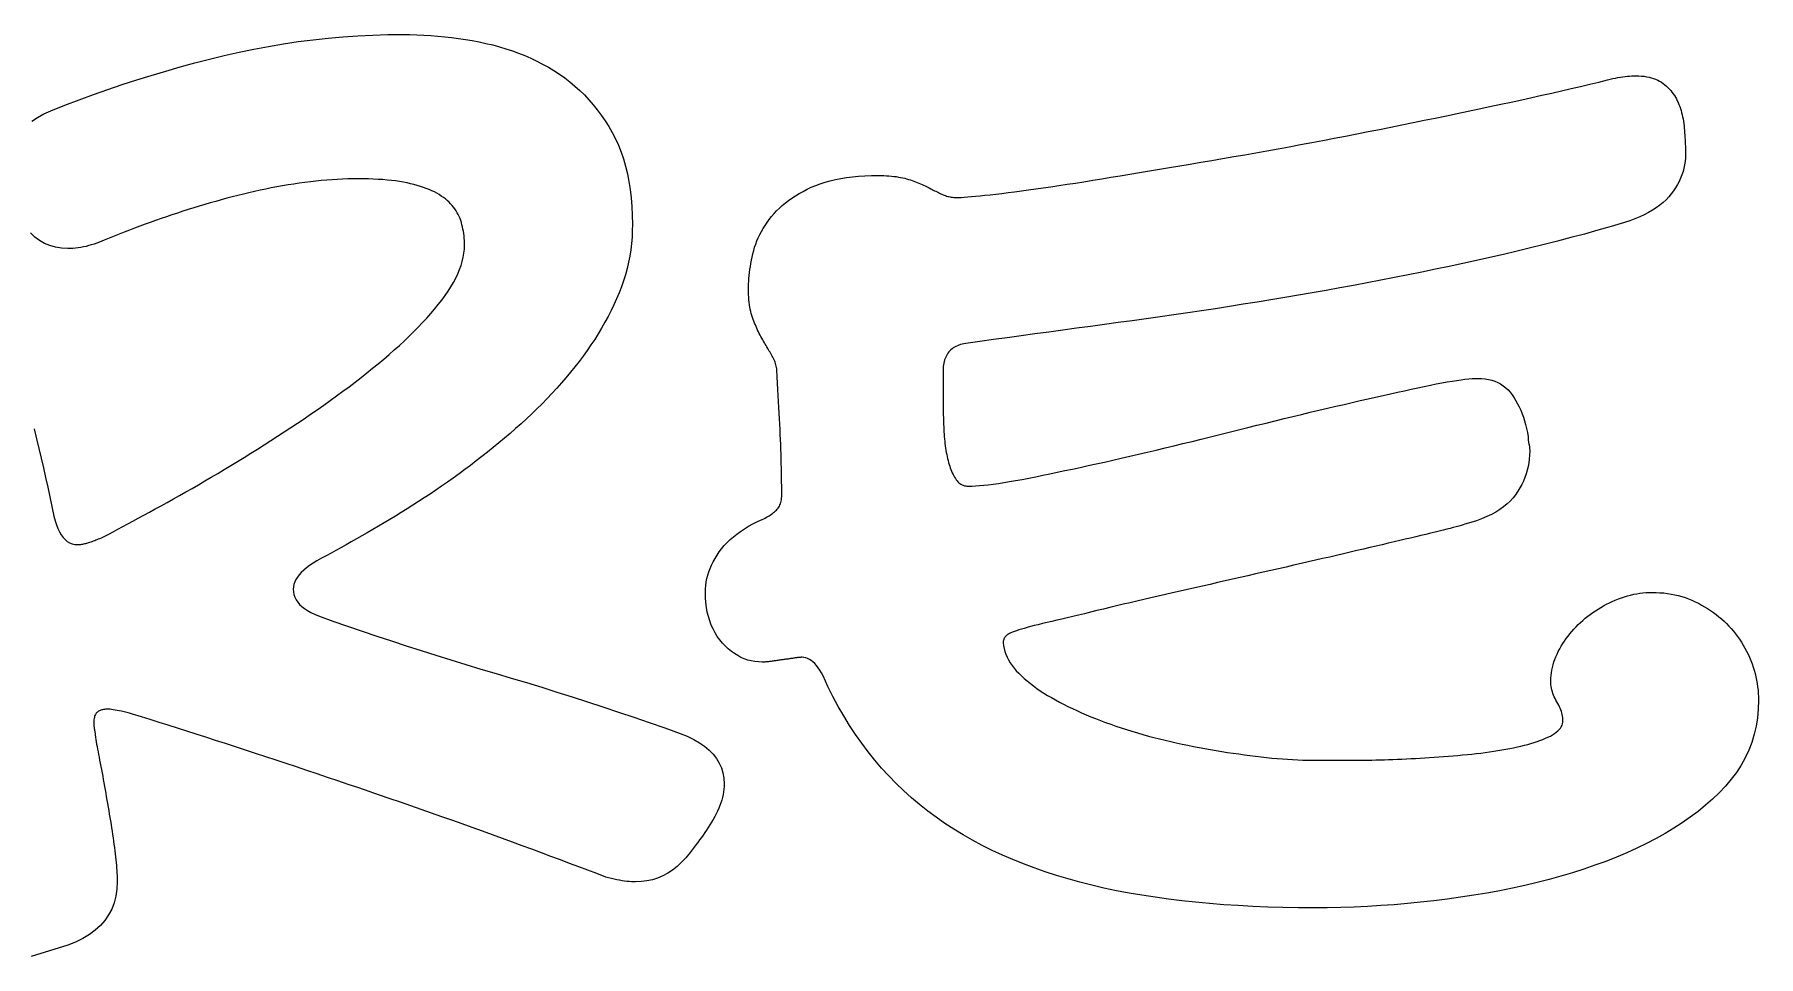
# Model space of a CAD drawing. Header units: millimetres. Extents: x 0 to 54.3, y 0.2 to 27.6.
# Drawn here: x 4.62 to 8.403, y 6.033 to 8.058 of the extents above; entities that cross this region are included whole.
import ezdxf

# ---------------------------------------------------------------- set-up
doc = ezdxf.new("R2010")
doc.units = ezdxf.units.MM

msp = doc.modelspace()

# ---------------------------------------------------------------- linework, layer by layer
for points in [[(4.6141, 7.8674), (4.6266, 7.8757), (4.6403, 7.8834), (4.6554, 7.8905), (4.6866, 7.9028), (4.7179, 7.9147), (4.7493, 7.9261), (4.7808, 7.9372), (4.8124, 7.9479), (4.8441, 7.9582), (4.8759, 7.9681), (4.9078, 7.9776), (4.9398, 7.9867), (4.9719, 7.9954), (5.0041, 8.0037), (5.0364, 8.0116), (5.0688, 8.019), (5.1012, 8.0257), (5.1337, 8.0318), (5.1662, 8.0373), (5.1988, 8.0421), (5.2314, 8.0463), (5.2641, 8.0498), (5.2968, 8.0527), (5.3295, 8.055), (5.3624, 8.0566), (5.3952, 8.0576), (5.4281, 8.0579), (5.4436, 8.0577), (5.4589, 8.0573), (5.4743, 8.0567), (5.4896, 8.0557), (5.5048, 8.0545), (5.5201, 8.053), (5.5353, 8.0512), (5.5504, 8.0492), (5.5655, 8.0469), (5.5806, 8.0443), (5.5956, 8.0414), (5.6106, 8.0383), (5.6255, 8.0348), (5.6401, 8.031), (5.6544, 8.0267), (5.6685, 8.0221), (5.6823, 8.017), (5.6959, 8.0116), (5.7092, 8.0058), (5.7222, 7.9995), (5.735, 7.9929), (5.7475, 7.9859), (5.7598, 7.9785), (5.7718, 7.9706), (5.7835, 7.9624), (5.7948, 7.9537), (5.8057, 7.9446), (5.8163, 7.935), (5.8265, 7.925), (5.8363, 7.9146), (5.8458, 7.9036), (5.8549, 7.8923), (5.8636, 7.8805), (5.8719, 7.8683), (5.8799, 7.8556), (5.8875, 7.8424), (5.8946, 7.8288), (5.9011, 7.8146), (5.907, 7.7998), (5.9122, 7.7845), (5.9169, 7.7686), (5.9209, 7.7521), (5.9243, 7.735), (5.9271, 7.7174), (5.9292, 7.6992), (5.9308, 7.6805), (5.9317, 7.6611), (5.932, 7.6412), (5.9318, 7.6271), (5.9311, 7.613), (5.9299, 7.599), (5.9282, 7.5851), (5.926, 7.5713), (5.9233, 7.5576), (5.9202, 7.544), (5.9166, 7.5305), (5.9125, 7.5171), (5.9079, 7.5038), (5.9029, 7.4905), (5.8973, 7.4774), (5.8914, 7.4644), (5.8851, 7.4515), (5.8786, 7.4387), (5.8717, 7.426), (5.8645, 7.4134), (5.857, 7.4009), (5.8492, 7.3885), (5.8411, 7.3761), (5.8327, 7.3639), (5.824, 7.3518), (5.815, 7.3398), (5.8056, 7.3279), (5.796, 7.3161), (5.7862, 7.3043), (5.7761, 7.2927), (5.7658, 7.2812), (5.7553, 7.2698), (5.7446, 7.2584), (5.7337, 7.2472), (5.7225, 7.2361), (5.7111, 7.2251), (5.6995, 7.2141), (5.6877, 7.2033), (5.6756, 7.1926), (5.6634, 7.1819), (5.6512, 7.1715), (5.6389, 7.1612), (5.6266, 7.151), (5.6142, 7.141), (5.6017, 7.1311), (5.5893, 7.1214), (5.5767, 7.1118), (5.5641, 7.1024), (5.5515, 7.0931), (5.5388, 7.084), (5.5261, 7.075), (5.5133, 7.0662), (5.5006, 7.0575), (5.4879, 7.0489), (5.4752, 7.0405), (5.4626, 7.0322), (5.45, 7.0241), (5.4374, 7.0161), (5.4248, 7.0082), (5.4122, 7.0004), (5.3997, 6.9928), (5.3872, 6.9853), (5.3747, 6.978), (5.3624, 6.9708), (5.3502, 6.9638), (5.3382, 6.9569), (5.3265, 6.9502), (5.3149, 6.9437), (5.3035, 6.9373), (5.2923, 6.931), (5.2813, 6.925), (5.2706, 6.9191), (5.26, 6.9133), (5.2496, 6.9078), (5.2394, 6.9023), (5.2312, 6.8973), (5.2236, 6.8922), (5.2168, 6.8871), (5.2107, 6.882), (5.2053, 6.8768), (5.2007, 6.8716), (5.1967, 6.8664), (5.1935, 6.8612), (5.191, 6.8559), (5.1892, 6.8506), (5.1881, 6.8453), (5.1878, 6.84), (5.1882, 6.8339), (5.1893, 6.828), (5.1912, 6.8223), (5.1939, 6.8169), (5.1974, 6.8116), (5.2016, 6.8066), (5.2066, 6.8018), (5.2123, 6.7973), (5.2188, 6.7929), (5.2261, 6.7888), (5.2342, 6.7849), (5.243, 6.7813), (5.2748, 6.77), (5.3067, 6.759), (5.3388, 6.748), (5.371, 6.7371), (5.4033, 6.7264), (5.4357, 6.7158), (5.4683, 6.7054), (5.5009, 6.695), (5.5337, 6.6848), (5.5667, 6.6747), (5.5997, 6.6647), (5.6329, 6.6548), (5.6662, 6.6449), (5.6995, 6.6349), (5.7329, 6.6246), (5.7664, 6.6141), (5.8, 6.6034), (5.8337, 6.5925), (5.8674, 6.5814), (5.9012, 6.5702), (5.935, 6.5587), (5.969, 6.547), (6.003, 6.5352), (6.0371, 6.5231), (6.0524, 6.5169), (6.0665, 6.5101), (6.0791, 6.5028), (6.0905, 6.495), (6.1005, 6.4866), (6.1092, 6.4777), (6.1165, 6.4682), (6.1225, 6.4582), (6.1272, 6.4476), (6.1306, 6.4365), (6.1326, 6.4249), (6.1332, 6.4127), (6.1331, 6.4068), (6.1327, 6.4008), (6.1319, 6.3948), (6.1309, 6.3889), (6.1297, 6.3829), (6.1281, 6.3769), (6.1263, 6.3708), (6.1241, 6.3648), (6.1217, 6.3588), (6.119, 6.3527), (6.116, 6.3467), (6.1127, 6.3406), (6.1093, 6.3345), (6.1058, 6.3286), (6.1022, 6.3227), (6.0986, 6.3169), (6.0949, 6.3112), (6.0912, 6.3056), (6.0873, 6.3001), (6.0835, 6.2947), (6.0795, 6.2893), (6.0755, 6.2841), (6.0715, 6.2789), (6.0673, 6.2738), (6.0586, 6.2616), (6.0494, 6.2504), (6.04, 6.2403), (6.0302, 6.2313), (6.02, 6.2233), (6.0095, 6.2164), (5.9986, 6.2105), (5.9874, 6.2058), (5.9759, 6.202), (5.964, 6.1994), (5.9517, 6.1978), (5.9391, 6.1972), (5.9346, 6.1973), (5.9299, 6.1975), (5.925, 6.1979), (5.92, 6.1984), (5.9147, 6.1991), (5.9093, 6.1999), (5.9037, 6.2009), (5.898, 6.202), (5.8921, 6.2033), (5.886, 6.2047), (5.8797, 6.2062), (5.8733, 6.2079), (5.8539, 6.2154), (5.8342, 6.2229), (5.8143, 6.2304), (5.7942, 6.238), (5.7739, 6.2456), (5.7533, 6.2533), (5.7325, 6.2611), (5.7114, 6.2689), (5.6902, 6.2767), (5.6686, 6.2846), (5.6469, 6.2925), (5.6249, 6.3005), (5.6027, 6.3085), (5.5805, 6.3165), (5.5582, 6.3245), (5.5359, 6.3325), (5.5134, 6.3404), (5.4909, 6.3484), (5.4683, 6.3563), (5.4456, 6.3642), (5.4229, 6.3721), (5.4001, 6.38), (5.3772, 6.3879), (5.3543, 6.3958), (5.3313, 6.4036), (5.3084, 6.4114), (5.2855, 6.4191), (5.2628, 6.4268), (5.24, 6.4345), (5.2174, 6.4421), (5.1948, 6.4496), (5.1722, 6.4571), (5.1498, 6.4645), (5.1274, 6.4719), (5.105, 6.4793), (5.0827, 6.4866), (5.0606, 6.4938), (5.0388, 6.5009), (5.0172, 6.5079), (4.9959, 6.5148), (4.9748, 6.5215), (4.9541, 6.5282), (4.9336, 6.5347), (4.9134, 6.5412), (4.8934, 6.5475), (4.8738, 6.5537), (4.8544, 6.5598), (4.8352, 6.5658), (4.8286, 6.5675), (4.8223, 6.5691), (4.8164, 6.5705), (4.8109, 6.5718), (4.8057, 6.5729), (4.801, 6.5738), (4.7965, 6.5746), (4.7925, 6.5753), (4.7888, 6.5758), (4.7855, 6.5762), (4.7826, 6.5764), (4.78, 6.5765), (4.7777, 6.5765), (4.7755, 6.5763), (4.7733, 6.5761), (4.7712, 6.5758), (4.7692, 6.5754), (4.7673, 6.5749), (4.7655, 6.5744), (4.7638, 6.5737), (4.7622, 6.573), (4.7606, 6.5722), (4.7592, 6.5713), (4.7578, 6.5703), (4.7565, 6.5691), (4.7553, 6.5678), (4.7543, 6.5663), (4.7533, 6.5646), (4.7525, 6.5628), (4.7518, 6.5607), (4.7512, 6.5585), (4.7507, 6.556), (4.7503, 6.5534), (4.75, 6.5506), (4.7498, 6.5476), (4.7498, 6.5444), (4.7498, 6.5435), (4.7498, 6.5426), (4.7499, 6.5416), (4.75, 6.5406), (4.7501, 6.5395), (4.7502, 6.5384), (4.7504, 6.5373), (4.7506, 6.5361), (4.7508, 6.5349), (4.751, 6.5337), (4.7513, 6.5324), (4.7515, 6.5311), (4.7518, 6.5298), (4.7521, 6.5284), (4.7523, 6.527), (4.7525, 6.5257), (4.7527, 6.5243), (4.7529, 6.5229), (4.753, 6.5214), (4.7531, 6.52), (4.7532, 6.5186), (4.7533, 6.5171), (4.7533, 6.5157), (4.7533, 6.5142), (4.7542, 6.5096), (4.7552, 6.5048), (4.7562, 6.4998), (4.7572, 6.4945), (4.7582, 6.489), (4.7593, 6.4832), (4.7605, 6.4773), (4.7616, 6.4711), (4.7628, 6.4646), (4.7641, 6.4579), (4.7654, 6.451), (4.7667, 6.4439), (4.768, 6.4366), (4.7694, 6.4292), (4.7707, 6.4219), (4.772, 6.4145), (4.7734, 6.407), (4.7747, 6.3996), (4.776, 6.392), (4.7774, 6.3845), (4.7787, 6.3769), (4.78, 6.3693), (4.7814, 6.3616), (4.7827, 6.3539), (4.784, 6.3462), (4.7853, 6.3386), (4.7865, 6.3311), (4.7878, 6.3236), (4.7889, 6.3161), (4.7901, 6.3088), (4.7911, 6.3014), (4.7922, 6.2942), (4.7932, 6.287), (4.7942, 6.2799), (4.7952, 6.2728), (4.7961, 6.2658), (4.7969, 6.2589), (4.7977, 6.2523), (4.7984, 6.2458), (4.799, 6.2396), (4.7996, 6.2336), (4.8001, 6.2277), (4.8005, 6.2221), (4.8008, 6.2167), (4.8011, 6.2115), (4.8013, 6.2066), (4.8014, 6.2018), (4.8014, 6.1972), (4.8006, 6.1811), (4.7984, 6.1657), (4.7946, 6.1512), (4.7893, 6.1375), (4.7825, 6.1247), (4.7742, 6.1127), (4.7644, 6.1015), (4.7531, 6.0912), (4.7403, 6.0817), (4.726, 6.0731), (4.7101, 6.0653), (4.6928, 6.0584), (4.6127, 6.0334)], [(4.619, 7.1919), (4.6241, 7.1704), (4.6292, 7.149), (4.6343, 7.1276), (4.6392, 7.1062), (4.644, 7.0849), (4.6488, 7.0637), (4.6534, 7.0425), (4.658, 7.0214), (4.6625, 7.0003), (4.6651, 6.9903), (4.6679, 6.9812), (4.6711, 6.973), (4.6746, 6.9656), (4.6784, 6.9591), (4.6826, 6.9535), (4.687, 6.9488), (4.6918, 6.9449), (4.6969, 6.9418), (4.7023, 6.9397), (4.7081, 6.9384), (4.7142, 6.9379), (4.716, 6.938), (4.7178, 6.9381), (4.7197, 6.9382), (4.7217, 6.9384), (4.7237, 6.9387), (4.7257, 6.9391), (4.7278, 6.9395), (4.73, 6.9399), (4.7322, 6.9404), (4.7344, 6.941), (4.7367, 6.9417), (4.7391, 6.9424), (4.7415, 6.9432), (4.744, 6.944), (4.7465, 6.9449), (4.7492, 6.9459), (4.7519, 6.9469), (4.7547, 6.948), (4.7575, 6.9491), (4.7604, 6.9503), (4.7635, 6.9516), (4.7665, 6.9529), (4.7697, 6.9543), (4.7729, 6.9557), (4.7826, 6.9609), (4.7926, 6.9662), (4.8029, 6.9718), (4.8136, 6.9775), (4.8246, 6.9834), (4.8359, 6.9896), (4.8476, 6.9959), (4.8596, 7.0024), (4.8719, 7.0092), (4.8846, 7.0161), (4.8976, 7.0232), (4.9109, 7.0305), (4.9245, 7.038), (4.9381, 7.0456), (4.9519, 7.0534), (4.9657, 7.0613), (4.9796, 7.0693), (4.9937, 7.0775), (5.0078, 7.0858), (5.0221, 7.0942), (5.0364, 7.1028), (5.0509, 7.1115), (5.0654, 7.1204), (5.0801, 7.1293), (5.0947, 7.1384), (5.1094, 7.1476), (5.124, 7.1569), (5.1386, 7.1662), (5.1532, 7.1757), (5.1677, 7.1852), (5.1823, 7.1948), (5.1968, 7.2045), (5.2113, 7.2143), (5.2257, 7.2242), (5.2401, 7.2341), (5.2545, 7.2442), (5.2688, 7.2543), (5.2828, 7.2644), (5.2966, 7.2745), (5.3101, 7.2845), (5.3234, 7.2946), (5.3364, 7.3047), (5.3492, 7.3148), (5.3618, 7.3249), (5.3741, 7.335), (5.3861, 7.3451), (5.3979, 7.3552), (5.4094, 7.3653), (5.4207, 7.3753), (5.4316, 7.3854), (5.4421, 7.3954), (5.4523, 7.4054), (5.4621, 7.4154), (5.4715, 7.4254), (5.4806, 7.4353), (5.4894, 7.4452), (5.4977, 7.4551), (5.5058, 7.4649), (5.5134, 7.4748), (5.5207, 7.4846), (5.5276, 7.4943), (5.5338, 7.5039), (5.5394, 7.5135), (5.5445, 7.5229), (5.5489, 7.5323), (5.5528, 7.5415), (5.556, 7.5507), (5.5587, 7.5597), (5.5608, 7.5687), (5.5623, 7.5775), (5.5632, 7.5863), (5.5635, 7.595), (5.5634, 7.6003), (5.5632, 7.6055), (5.5628, 7.6106), (5.5624, 7.6157), (5.5618, 7.6207), (5.561, 7.6257), (5.5601, 7.6305), (5.5591, 7.6353), (5.558, 7.64), (5.5567, 7.6447), (5.5552, 7.6492), (5.5537, 7.6537), (5.5519, 7.6581), (5.5499, 7.6624), (5.5477, 7.6666), (5.5453, 7.6707), (5.5426, 7.6747), (5.5396, 7.6786), (5.5365, 7.6824), (5.5331, 7.6862), (5.5295, 7.6898), (5.5256, 7.6933), (5.5215, 7.6967), (5.5172, 7.7), (5.5126, 7.7032), (5.5077, 7.7063), (5.5026, 7.7092), (5.4973, 7.7121), (5.4917, 7.7148), (5.4858, 7.7174), (5.4796, 7.7198), (5.4732, 7.7222), (5.4666, 7.7244), (5.4597, 7.7265), (5.4525, 7.7284), (5.4451, 7.7303), (5.4373, 7.732), (5.4293, 7.7335), (5.4209, 7.7349), (5.4121, 7.7362), (5.403, 7.7373), (5.3936, 7.7383), (5.3839, 7.7391), (5.3738, 7.7398), (5.3634, 7.7403), (5.3527, 7.7407), (5.3416, 7.7409), (5.3302, 7.741), (5.3189, 7.7409), (5.3075, 7.7406), (5.296, 7.7402), (5.2844, 7.7397), (5.2727, 7.7389), (5.261, 7.7381), (5.2492, 7.737), (5.2372, 7.7358), (5.2252, 7.7344), (5.2131, 7.7329), (5.2009, 7.7312), (5.1887, 7.7294), (5.1764, 7.7274), (5.1641, 7.7253), (5.1518, 7.7231), (5.1395, 7.7208), (5.1272, 7.7183), (5.115, 7.7158), (5.1028, 7.7132), (5.0905, 7.7104), (5.0783, 7.7075), (5.0661, 7.7045), (5.0539, 7.7014), (5.0418, 7.6982), (5.0296, 7.6949), (5.0175, 7.6915), (5.0054, 7.6881), (4.9933, 7.6846), (4.9812, 7.681), (4.9692, 7.6773), (4.9572, 7.6736), (4.9452, 7.6697), (4.9333, 7.6658), (4.9213, 7.6619), (4.9094, 7.6578), (4.8975, 7.6537), (4.8857, 7.6495), (4.874, 7.6454), (4.8624, 7.6411), (4.8509, 7.6369), (4.8394, 7.6326), (4.8281, 7.6283), (4.8169, 7.624), (4.8058, 7.6197), (4.7947, 7.6153), (4.7838, 7.6109), (4.773, 7.6065), (4.7622, 7.6021), (4.7622, 7.6021), (4.7563, 7.5998), (4.7504, 7.5977), (4.7445, 7.5958), (4.7387, 7.5942), (4.7329, 7.5927), (4.7271, 7.5914), (4.7213, 7.5903), (4.7155, 7.5894), (4.7098, 7.5887), (4.7041, 7.5882), (4.6984, 7.5879), (4.6928, 7.5878), (4.6789, 7.5885), (4.6658, 7.5906), (4.6534, 7.5942), (4.6417, 7.5991), (4.6308, 7.6054), (4.6207, 7.6132), (4.6113, 7.6224)]]:
    msp.add_lwpolyline(points)
msp.add_lwpolyline([(6.3042, 6.6905), (6.3032, 6.6904), (6.3022, 6.6904), (6.3011, 6.6903), (6.2999, 6.6903), (6.2986, 6.6901), (6.2973, 6.69), (6.2958, 6.6898), (6.2943, 6.6897), (6.2926, 6.6895), (6.2909, 6.6892), (6.2891, 6.689), (6.2872, 6.6887), (6.2853, 6.6884), (6.2833, 6.6881), (6.2813, 6.6878), (6.2793, 6.6875), (6.2773, 6.6872), (6.2752, 6.6869), (6.2731, 6.6866), (6.271, 6.6863), (6.2689, 6.686), (6.2667, 6.6857), (6.2645, 6.6854), (6.2623, 6.6851), (6.2601, 6.6848), (6.2579, 6.6845), (6.2557, 6.6842), (6.2535, 6.6839), (6.2513, 6.6836), (6.2492, 6.6833), (6.247, 6.683), (6.2449, 6.6827), (6.2428, 6.6824), (6.2407, 6.6821), (6.2386, 6.6818), (6.2365, 6.6815), (6.2345, 6.6813), (6.2325, 6.681), (6.2306, 6.6808), (6.2288, 6.6806), (6.227, 6.6804), (6.2254, 6.6802), (6.2238, 6.6801), (6.2223, 6.68), (6.2208, 6.6799), (6.2194, 6.6798), (6.2181, 6.6798), (6.2169, 6.6798), (6.2087, 6.6801), (6.2006, 6.6809), (6.1928, 6.6824), (6.1851, 6.6844), (6.1775, 6.687), (6.1702, 6.6902), (6.163, 6.694), (6.156, 6.6984), (6.1491, 6.7033), (6.1425, 6.7088), (6.136, 6.7149), (6.1297, 6.7216), (6.1237, 6.7288), (6.1182, 6.7363), (6.1133, 6.7443), (6.1089, 6.7526), (6.105, 6.7613), (6.1016, 6.7704), (6.0988, 6.7798), (6.0964, 6.7897), (6.0946, 6.7999), (6.0933, 6.8105), (6.0925, 6.8215), (6.0923, 6.8329), (6.0925, 6.8406), (6.0931, 6.8482), (6.0942, 6.8558), (6.0956, 6.8634), (6.0975, 6.8709), (6.0998, 6.8783), (6.1026, 6.8857), (6.1057, 6.893), (6.1093, 6.9003), (6.1133, 6.9076), (6.1177, 6.9148), (6.1225, 6.9219), (6.1278, 6.9289), (6.1336, 6.9358), (6.1398, 6.9424), (6.1465, 6.9488), (6.1536, 6.9551), (6.1613, 6.9611), (6.1694, 6.9669), (6.1779, 6.9726), (6.187, 6.978), (6.1965, 6.9832), (6.2065, 6.9883), (6.2169, 6.9931), (6.2201, 6.9946), (6.2232, 6.9962), (6.2262, 6.9978), (6.2291, 6.9994), (6.2318, 7.001), (6.2345, 7.0027), (6.237, 7.0044), (6.2395, 7.0062), (6.2418, 7.008), (6.244, 7.0098), (6.2461, 7.0117), (6.2481, 7.0136), (6.2499, 7.0156), (6.2516, 7.0177), (6.2531, 7.02), (6.2545, 7.0224), (6.2557, 7.025), (6.2567, 7.0276), (6.2576, 7.0304), (6.2584, 7.0334), (6.2589, 7.0365), (6.2593, 7.0397), (6.2596, 7.0431), (6.2596, 7.0466), (6.2596, 7.0561), (6.2596, 7.0658), (6.2595, 7.0755), (6.2593, 7.0854), (6.2592, 7.0954), (6.259, 7.1055), (6.2587, 7.1158), (6.2585, 7.1261), (6.2581, 7.1365), (6.2578, 7.1471), (6.2574, 7.1577), (6.257, 7.1685), (6.2565, 7.1795), (6.256, 7.1908), (6.2555, 7.2024), (6.2549, 7.2143), (6.2543, 7.2265), (6.2536, 7.2391), (6.2529, 7.2519), (6.2522, 7.2651), (6.2515, 7.2785), (6.2507, 7.2923), (6.2498, 7.3064), (6.249, 7.3208), (6.2486, 7.3237), (6.2481, 7.3266), (6.2476, 7.3295), (6.2469, 7.3324), (6.2461, 7.3353), (6.2452, 7.3381), (6.2442, 7.3409), (6.243, 7.3437), (6.2418, 7.3465), (6.2404, 7.3492), (6.239, 7.3519), (6.2374, 7.3546), (6.2357, 7.3573), (6.2341, 7.36), (6.2324, 7.3629), (6.2307, 7.3658), (6.2289, 7.3687), (6.2271, 7.3717), (6.2254, 7.3748), (6.2235, 7.3779), (6.2217, 7.3811), (6.2198, 7.3844), (6.2179, 7.3877), (6.216, 7.3911), (6.2141, 7.3945), (6.2122, 7.398), (6.2104, 7.4016), (6.2086, 7.4052), (6.2068, 7.4089), (6.2051, 7.4127), (6.2034, 7.4165), (6.2018, 7.4204), (6.2002, 7.4243), (6.1986, 7.4283), (6.197, 7.4324), (6.1955, 7.4365), (6.1941, 7.4407), (6.1928, 7.4451), (6.1916, 7.4497), (6.1906, 7.4545), (6.1897, 7.4594), (6.1889, 7.4645), (6.1882, 7.4698), (6.1876, 7.4753), (6.1872, 7.4809), (6.1869, 7.4867), (6.1867, 7.4927), (6.1866, 7.4988), (6.1867, 7.5045), (6.1869, 7.5104), (6.1873, 7.5163), (6.1877, 7.5224), (6.1883, 7.5287), (6.1891, 7.5351), (6.19, 7.5416), (6.191, 7.5483), (6.1921, 7.5551), (6.1934, 7.562), (6.1949, 7.5691), (6.1964, 7.5763), (6.1982, 7.5835), (6.2003, 7.5906), (6.2027, 7.5977), (6.2053, 7.6047), (6.2083, 7.6117), (6.2116, 7.6185), (6.2151, 7.6253), (6.219, 7.632), (6.2231, 7.6387), (6.2276, 7.6453), (6.2323, 7.6517), (6.2374, 7.6582), (6.2428, 7.6645), (6.2485, 7.6706), (6.2545, 7.6765), (6.2609, 7.6823), (6.2677, 7.6879), (6.2748, 7.6933), (6.2822, 7.6986), (6.29, 7.7037), (6.2981, 7.7086), (6.3066, 7.7133), (6.3155, 7.7179), (6.3246, 7.7223), (6.3342, 7.7264), (6.3443, 7.7301), (6.3548, 7.7336), (6.3659, 7.7366), (6.3774, 7.7393), (6.3894, 7.7416), (6.4019, 7.7436), (6.4148, 7.7452), (6.4283, 7.7465), (6.4422, 7.7474), (6.4566, 7.7479), (6.4715, 7.7481), (6.4777, 7.748), (6.4836, 7.7479), (6.4894, 7.7476), (6.4951, 7.7473), (6.5005, 7.7468), (6.5058, 7.7463), (6.5109, 7.7457), (6.5158, 7.7449), (6.5206, 7.7441), (6.5252, 7.7431), (6.5296, 7.7421), (6.5338, 7.741), (6.538, 7.7397), (6.542, 7.7385), (6.5459, 7.7372), (6.5498, 7.7359), (6.5535, 7.7346), (6.5572, 7.7332), (6.5608, 7.7317), (6.5643, 7.7303), (6.5677, 7.7288), (6.5711, 7.7272), (6.5743, 7.7257), (6.5775, 7.724), (6.5806, 7.7224), (6.5836, 7.7208), (6.5866, 7.7193), (6.5895, 7.7178), (6.5924, 7.7163), (6.5953, 7.7149), (6.5981, 7.7135), (6.6008, 7.7122), (6.6035, 7.7109), (6.6061, 7.7096), (6.6087, 7.7083), (6.6113, 7.7071), (6.6138, 7.706), (6.6164, 7.7049), (6.6189, 7.704), (6.6215, 7.7032), (6.6241, 7.7024), (6.6266, 7.7018), (6.6293, 7.7012), (6.6319, 7.7008), (6.6345, 7.7004), (6.6371, 7.7002), (6.6398, 7.7001), (6.6425, 7.7), (6.6476, 7.7001), (6.6535, 7.7003), (6.6603, 7.7007), (6.6678, 7.7012), (6.6761, 7.7019), (6.6852, 7.7027), (6.6951, 7.7036), (6.7058, 7.7048), (6.7172, 7.706), (6.7295, 7.7074), (6.7426, 7.709), (6.7564, 7.7107), (6.7709, 7.7125), (6.7859, 7.7145), (6.8013, 7.7166), (6.8172, 7.7188), (6.8337, 7.7211), (6.8505, 7.7236), (6.8679, 7.7262), (6.8858, 7.7289), (6.9041, 7.7317), (6.923, 7.7347), (6.9423, 7.7378), (6.9621, 7.741), (6.9823, 7.7443), (7.0028, 7.7476), (7.0237, 7.7511), (7.0449, 7.7546), (7.0665, 7.7582), (7.0885, 7.7619), (7.1108, 7.7656), (7.1334, 7.7694), (7.1564, 7.7733), (7.1797, 7.7773), (7.2033, 7.7813), (7.2273, 7.7855), (7.2516, 7.7897), (7.2758, 7.7939), (7.3002, 7.7982), (7.3246, 7.8026), (7.349, 7.807), (7.3736, 7.8115), (7.3982, 7.8161), (7.4228, 7.8207), (7.4475, 7.8254), (7.4723, 7.8301), (7.4971, 7.8349), (7.522, 7.8398), (7.5469, 7.8447), (7.5717, 7.8496), (7.5964, 7.8545), (7.6209, 7.8595), (7.6454, 7.8644), (7.6698, 7.8694), (7.6941, 7.8744), (7.7183, 7.8793), (7.7424, 7.8843), (7.7664, 7.8894), (7.7902, 7.8944), (7.814, 7.8994), (7.8376, 7.9045), (7.8608, 7.9095), (7.8836, 7.9144), (7.906, 7.9194), (7.9281, 7.9243), (7.9498, 7.9292), (7.9711, 7.9341), (7.9921, 7.939), (8.0127, 7.9438), (8.0329, 7.9486), (8.0527, 7.9534), (8.0722, 7.9582), (8.0781, 7.9596), (8.0838, 7.9609), (8.0895, 7.9621), (8.095, 7.9631), (8.1003, 7.964), (8.1056, 7.9649), (8.1107, 7.9655), (8.1157, 7.9661), (8.1206, 7.9665), (8.1254, 7.9668), (8.13, 7.967), (8.1345, 7.9671), (8.1406, 7.967), (8.1466, 7.9666), (8.1523, 7.966), (8.1578, 7.9652), (8.1631, 7.9641), (8.1681, 7.9629), (8.173, 7.9613), (8.1776, 7.9596), (8.1821, 7.9576), (8.1863, 7.9553), (8.1904, 7.9529), (8.1942, 7.9502), (8.1978, 7.9473), (8.2013, 7.9443), (8.2046, 7.9412), (8.2077, 7.938), (8.2107, 7.9347), (8.2135, 7.9312), (8.2162, 7.9277), (8.2187, 7.9241), (8.221, 7.9203), (8.2232, 7.9164), (8.2252, 7.9124), (8.2271, 7.9083), (8.2288, 7.9041), (8.2304, 7.8998), (8.2319, 7.8955), (8.2333, 7.891), (8.2346, 7.8865), (8.2358, 7.8818), (8.2368, 7.8771), (8.2378, 7.8723), (8.2386, 7.8674), (8.2393, 7.8624), (8.24, 7.8574), (8.2405, 7.8522), (8.2409, 7.8471), (8.2413, 7.842), (8.2416, 7.8369), (8.2419, 7.832), (8.2422, 7.827), (8.2425, 7.8222), (8.2427, 7.8174), (8.2428, 7.8127), (8.243, 7.808), (8.2431, 7.8034), (8.2431, 7.7989), (8.2431, 7.7944), (8.2429, 7.7867), (8.2423, 7.7791), (8.2412, 7.7716), (8.2397, 7.7642), (8.2377, 7.7569), (8.2353, 7.7496), (8.2325, 7.7425), (8.2293, 7.7354), (8.2256, 7.7284), (8.2215, 7.7215), (8.2169, 7.7147), (8.212, 7.708), (8.2065, 7.7015), (8.2005, 7.6951), (8.1939, 7.689), (8.1867, 7.6832), (8.1791, 7.6776), (8.1708, 7.6722), (8.162, 7.667), (8.1526, 7.6621), (8.1427, 7.6574), (8.1322, 7.653), (8.1212, 7.6488), (8.1096, 7.6448), (8.0802, 7.6363), (8.0508, 7.628), (8.0213, 7.6198), (7.9918, 7.6119), (7.9622, 7.6041), (7.9327, 7.5965), (7.903, 7.5891), (7.8734, 7.5819), (7.8437, 7.5749), (7.814, 7.568), (7.7842, 7.5614), (7.7544, 7.5549), (7.7245, 7.5486), (7.6947, 7.5423), (7.6647, 7.5362), (7.6348, 7.5302), (7.6048, 7.5242), (7.5748, 7.5184), (7.5447, 7.5127), (7.5146, 7.507), (7.4845, 7.5015), (7.4543, 7.496), (7.4241, 7.4907), (7.3938, 7.4855), (7.3635, 7.4803), (7.3332, 7.4752), (7.3029, 7.4703), (7.2726, 7.4654), (7.2422, 7.4606), (7.2118, 7.4558), (7.1813, 7.4512), (7.1509, 7.4467), (7.1204, 7.4422), (7.0899, 7.4378), (7.0594, 7.4336), (7.0288, 7.4294), (6.9983, 7.4252), (6.9677, 7.4211), (6.9372, 7.4169), (6.9068, 7.4127), (6.8763, 7.4086), (6.8459, 7.4044), (6.8155, 7.4003), (6.7851, 7.3961), (6.7547, 7.392), (6.7244, 7.3878), (6.6941, 7.3837), (6.6638, 7.3795), (6.6597, 7.3788), (6.6559, 7.378), (6.6521, 7.377), (6.6486, 7.3759), (6.6452, 7.3745), (6.642, 7.3731), (6.639, 7.3714), (6.6361, 7.3696), (6.6334, 7.3677), (6.6309, 7.3655), (6.6286, 7.3633), (6.6264, 7.3608), (6.6244, 7.3582), (6.6226, 7.3555), (6.621, 7.3526), (6.6195, 7.3496), (6.6182, 7.3465), (6.6171, 7.3432), (6.6161, 7.3398), (6.6153, 7.3363), (6.6147, 7.3326), (6.6143, 7.3288), (6.614, 7.3248), (6.614, 7.3208), (6.614, 7.2478), (6.614, 7.2427), (6.614, 7.2376), (6.6141, 7.2325), (6.6142, 7.2274), (6.6143, 7.2222), (6.6144, 7.217), (6.6146, 7.2118), (6.6148, 7.2066), (6.615, 7.2013), (6.6152, 7.1961), (6.6155, 7.1908), (6.6157, 7.1854), (6.6161, 7.1801), (6.6165, 7.1749), (6.6169, 7.1697), (6.6174, 7.1647), (6.618, 7.1597), (6.6186, 7.1547), (6.6193, 7.1499), (6.6201, 7.1451), (6.6209, 7.1404), (6.6218, 7.1357), (6.6227, 7.1312), (6.6238, 7.1267), (6.6248, 7.1223), (6.626, 7.118), (6.6271, 7.1139), (6.6284, 7.11), (6.6297, 7.1061), (6.6311, 7.1024), (6.6325, 7.0989), (6.634, 7.0954), (6.6356, 7.0921), (6.6372, 7.089), (6.6389, 7.0859), (6.6407, 7.0831), (6.6425, 7.0804), (6.6444, 7.0779), (6.6465, 7.0757), (6.6486, 7.0737), (6.6508, 7.0719), (6.6531, 7.0704), (6.6556, 7.0691), (6.6581, 7.068), (6.6607, 7.0672), (6.6634, 7.0666), (6.6662, 7.0663), (6.6692, 7.0661), (6.6766, 7.0663), (6.6847, 7.0666), (6.6935, 7.0673), (6.7029, 7.0681), (6.713, 7.0692), (6.7237, 7.0706), (6.7351, 7.0722), (6.7471, 7.0741), (6.7598, 7.0762), (6.7731, 7.0785), (6.7871, 7.0811), (6.8018, 7.0839), (6.817, 7.087), (6.8324, 7.0901), (6.8482, 7.0933), (6.8643, 7.0967), (6.8808, 7.1002), (6.8975, 7.1038), (6.9146, 7.1074), (6.932, 7.1112), (6.9497, 7.1152), (6.9677, 7.1192), (6.9861, 7.1233), (7.0048, 7.1276), (7.0237, 7.1319), (7.0428, 7.1363), (7.062, 7.1408), (7.0813, 7.1454), (7.1009, 7.15), (7.1205, 7.1547), (7.1403, 7.1595), (7.1603, 7.1644), (7.1804, 7.1693), (7.2006, 7.1743), (7.221, 7.1794), (7.2416, 7.1845), (7.2621, 7.1897), (7.2825, 7.1948), (7.3026, 7.1998), (7.3226, 7.2047), (7.3424, 7.2096), (7.362, 7.2144), (7.3814, 7.2191), (7.4007, 7.2237), (7.4197, 7.2283), (7.4386, 7.2328), (7.4572, 7.2372), (7.4757, 7.2415), (7.4939, 7.2458), (7.5118, 7.2499), (7.5293, 7.2539), (7.5464, 7.2578), (7.5631, 7.2616), (7.5794, 7.2653), (7.5954, 7.2689), (7.6111, 7.2724), (7.6263, 7.2757), (7.6412, 7.279), (7.6557, 7.2821), (7.6698, 7.2851), (7.6834, 7.288), (7.6963, 7.2906), (7.7085, 7.2929), (7.7201, 7.295), (7.7309, 7.2969), (7.741, 7.2985), (7.7505, 7.2999), (7.7592, 7.301), (7.7673, 7.3018), (7.7747, 7.3025), (7.7813, 7.3028), (7.7873, 7.3029), (7.7955, 7.3027), (7.8033, 7.3019), (7.8107, 7.3007), (7.8179, 7.2989), (7.8247, 7.2966), (7.8312, 7.2938), (7.8373, 7.2905), (7.8431, 7.2867), (7.8486, 7.2824), (7.8537, 7.2776), (7.8585, 7.2723), (7.863, 7.2664), (7.8672, 7.2602), (7.8711, 7.2538), (7.8748, 7.247), (7.8783, 7.24), (7.8816, 7.2328), (7.8846, 7.2253), (7.8874, 7.2175), (7.8899, 7.2095), (7.8922, 7.2012), (7.8943, 7.1926), (7.8961, 7.1838), (7.8977, 7.1748), (7.8977, 7.1733), (7.8978, 7.1718), (7.8978, 7.1704), (7.8979, 7.169), (7.898, 7.1676), (7.8982, 7.1663), (7.8983, 7.165), (7.8985, 7.1637), (7.8987, 7.1624), (7.8989, 7.1611), (7.8992, 7.1599), (7.8995, 7.1587), (7.8998, 7.1575), (7.9, 7.1563), (7.9003, 7.1551), (7.9005, 7.1538), (7.9007, 7.1525), (7.9008, 7.1512), (7.901, 7.1498), (7.9011, 7.1484), (7.9012, 7.147), (7.9012, 7.1456), (7.9013, 7.1442), (7.9013, 7.1427), (7.9011, 7.1342), (7.9004, 7.1257), (7.8993, 7.1174), (7.8978, 7.1092), (7.8959, 7.1011), (7.8935, 7.0931), (7.8907, 7.0852), (7.8874, 7.0774), (7.8837, 7.0698), (7.8796, 7.0622), (7.8751, 7.0548), (7.8701, 7.0474), (7.8646, 7.0403), (7.8584, 7.0335), (7.8515, 7.027), (7.8439, 7.0208), (7.8356, 7.015), (7.8267, 7.0094), (7.8171, 7.0041), (7.8068, 6.9992), (7.7958, 6.9945), (7.7842, 6.9902), (7.7718, 6.9862), (7.7588, 6.9825), (7.755, 6.9812), (7.7505, 6.9799), (7.7455, 6.9784), (7.7398, 6.9768), (7.7336, 6.9751), (7.7268, 6.9733), (7.7194, 6.9714), (7.7114, 6.9694), (7.7027, 6.9673), (7.6935, 6.965), (7.6838, 6.9627), (7.6734, 6.9602), (7.6625, 6.9576), (7.6514, 6.955), (7.6399, 6.9523), (7.6281, 6.9495), (7.6159, 6.9467), (7.6035, 6.9437), (7.5907, 6.9407), (7.5776, 6.9376), (7.5642, 6.9345), (7.5505, 6.9313), (7.5364, 6.928), (7.522, 6.9246), (7.5074, 6.9212), (7.4925, 6.9177), (7.4775, 6.9142), (7.4623, 6.9106), (7.4468, 6.9071), (7.4312, 6.9034), (7.4154, 6.8998), (7.3994, 6.8961), (7.3831, 6.8924), (7.3667, 6.8886), (7.3501, 6.8848), (7.3333, 6.881), (7.3164, 6.8771), (7.2996, 6.8733), (7.2828, 6.8694), (7.266, 6.8656), (7.2493, 6.8618), (7.2327, 6.858), (7.2161, 6.8543), (7.1996, 6.8505), (7.1831, 6.8467), (7.1666, 6.843), (7.1502, 6.8393), (7.1339, 6.8356), (7.1176, 6.8319), (7.1016, 6.8282), (7.0857, 6.8245), (7.0701, 6.8209), (7.0546, 6.8173), (7.0393, 6.8138), (7.0242, 6.8102), (7.0092, 6.8067), (6.9945, 6.8032), (6.9799, 6.7997), (6.9656, 6.7963), (6.9514, 6.7928), (6.9375, 6.7895), (6.924, 6.7862), (6.911, 6.7831), (6.8984, 6.7801), (6.8863, 6.7772), (6.8746, 6.7744), (6.8633, 6.7717), (6.8525, 6.7691), (6.842, 6.7666), (6.8321, 6.7643), (6.8225, 6.762), (6.8134, 6.7599), (6.8056, 6.7579), (6.7984, 6.7559), (6.7917, 6.754), (6.7856, 6.7522), (6.78, 6.7504), (6.7749, 6.7488), (6.7703, 6.7472), (6.7663, 6.7456), (6.7628, 6.7442), (6.7598, 6.7428), (6.7574, 6.7415), (6.7555, 6.7403), (6.7539, 6.7391), (6.7525, 6.7378), (6.7512, 6.7365), (6.7501, 6.7352), (6.7491, 6.7338), (6.7482, 6.7323), (6.7474, 6.7308), (6.7468, 6.7292), (6.7463, 6.7276), (6.746, 6.726), (6.7458, 6.7243), (6.7457, 6.7225), (6.7465, 6.716), (6.7478, 6.7096), (6.7496, 6.7032), (6.7518, 6.697), (6.7544, 6.6908), (6.7575, 6.6847), (6.7611, 6.6786), (6.7651, 6.6726), (6.7696, 6.6667), (6.7745, 6.6609), (6.7799, 6.6552), (6.7858, 6.6495), (6.792, 6.6439), (6.7985, 6.6384), (6.8053, 6.6329), (6.8123, 6.6275), (6.8196, 6.6222), (6.8272, 6.617), (6.835, 6.6118), (6.8432, 6.6068), (6.8516, 6.6018), (6.8602, 6.5968), (6.8692, 6.592), (6.8784, 6.5872), (6.8878, 6.5825), (6.8975, 6.5778), (6.9073, 6.5733), (6.9173, 6.5688), (6.9276, 6.5644), (6.938, 6.56), (6.9486, 6.5558), (6.9595, 6.5516), (6.9705, 6.5475), (6.9817, 6.5434), (6.9932, 6.5394), (7.0048, 6.5355), (7.0165, 6.5317), (7.0284, 6.5281), (7.0403, 6.5245), (7.0523, 6.521), (7.0643, 6.5176), (7.0765, 6.5144), (7.0887, 6.5113), (7.1009, 6.5082), (7.1133, 6.5053), (7.1257, 6.5025), (7.1382, 6.4998), (7.1508, 6.4973), (7.1634, 6.4948), (7.1759, 6.4924), (7.1885, 6.4901), (7.2009, 6.4879), (7.2134, 6.4857), (7.2258, 6.4837), (7.2382, 6.4817), (7.2505, 6.4799), (7.2628, 6.4781), (7.2751, 6.4764), (7.2873, 6.4748), (7.2995, 6.4732), (7.3116, 6.4718), (7.3235, 6.4705), (7.3353, 6.4693), (7.3469, 6.4683), (7.3584, 6.4674), (7.3698, 6.4666), (7.381, 6.4659), (7.392, 6.4653), (7.403, 6.4649), (7.4137, 6.4646), (7.4243, 6.4644), (7.4348, 6.4643), (7.4394, 6.4643), (7.4443, 6.4643), (7.4496, 6.4643), (7.4552, 6.4643), (7.4611, 6.4643), (7.4673, 6.4643), (7.4738, 6.4643), (7.4807, 6.4643), (7.4879, 6.4643), (7.4954, 6.4643), (7.5032, 6.4643), (7.5113, 6.4643), (7.5197, 6.4643), (7.5282, 6.4644), (7.5369, 6.4645), (7.5457, 6.4646), (7.5546, 6.4648), (7.5636, 6.465), (7.5728, 6.4652), (7.5822, 6.4655), (7.5916, 6.4658), (7.6012, 6.4662), (7.611, 6.4666), (7.6208, 6.467), (7.6308, 6.4675), (7.6408, 6.468), (7.6509, 6.4685), (7.661, 6.4691), (7.6712, 6.4697), (7.6814, 6.4703), (7.6916, 6.471), (7.702, 6.4717), (7.7123, 6.4725), (7.7227, 6.4733), (7.7332, 6.4741), (7.7437, 6.475), (7.7541, 6.4759), (7.7644, 6.4769), (7.7745, 6.478), (7.7845, 6.4791), (7.7942, 6.4802), (7.8038, 6.4815), (7.8132, 6.4828), (7.8224, 6.4841), (7.8315, 6.4855), (7.8404, 6.487), (7.8491, 6.4885), (7.8577, 6.4901), (7.866, 6.4918), (7.8741, 6.4936), (7.8819, 6.4954), (7.8895, 6.4973), (7.8968, 6.4992), (7.9039, 6.5013), (7.9108, 6.5034), (7.9174, 6.5056), (7.9238, 6.5078), (7.9299, 6.5102), (7.9357, 6.5126), (7.9413, 6.5151), (7.9466, 6.5176), (7.9514, 6.5203), (7.9557, 6.523), (7.9596, 6.5259), (7.9631, 6.5288), (7.966, 6.5318), (7.9686, 6.5348), (7.9706, 6.538), (7.9722, 6.5413), (7.9734, 6.5446), (7.974, 6.5481), (7.9743, 6.5516), (7.9742, 6.5548), (7.9739, 6.5581), (7.9734, 6.5615), (7.9728, 6.5648), (7.972, 6.5682), (7.9709, 6.5716), (7.9697, 6.575), (7.9683, 6.5785), (7.9668, 6.582), (7.965, 6.5855), (7.9631, 6.589), (7.9609, 6.5925), (7.9588, 6.5961), (7.9568, 6.5997), (7.9551, 6.6034), (7.9535, 6.6072), (7.9521, 6.6109), (7.9509, 6.6148), (7.9499, 6.6187), (7.9491, 6.6226), (7.9484, 6.6266), (7.9479, 6.6306), (7.9477, 6.6347), (7.9476, 6.6388), (7.9477, 6.6447), (7.9481, 6.6507), (7.9488, 6.6566), (7.9497, 6.6625), (7.951, 6.6683), (7.9525, 6.6742), (7.9542, 6.6801), (7.9563, 6.6859), (7.9586, 6.6917), (7.9612, 6.6975), (7.964, 6.7034), (7.9672, 6.7091), (7.9705, 6.7149), (7.974, 6.7205), (7.9777, 6.7261), (7.9815, 6.7315), (7.9855, 6.7368), (7.9896, 6.7421), (7.9939, 6.7472), (7.9984, 6.7523), (8.003, 6.7572), (8.0078, 6.7621), (8.0128, 6.7668), (8.0179, 6.7715), (8.0232, 6.776), (8.0285, 6.7804), (8.034, 6.7846), (8.0397, 6.7887), (8.0454, 6.7926), (8.0513, 6.7964), (8.0573, 6.8), (8.0634, 6.8035), (8.0696, 6.8069), (8.076, 6.81), (8.0825, 6.8131), (8.0891, 6.816), (8.0958, 6.8187), (8.1025, 6.8211), (8.1092, 6.8234), (8.1159, 6.8254), (8.1227, 6.8271), (8.1294, 6.8287), (8.1362, 6.83), (8.1429, 6.831), (8.1497, 6.8318), (8.1565, 6.8324), (8.1633, 6.8328), (8.1701, 6.8329), (8.1787, 6.8328), (8.1871, 6.8323), (8.1954, 6.8316), (8.2036, 6.8306), (8.2116, 6.8293), (8.2195, 6.8278), (8.2273, 6.8259), (8.235, 6.8238), (8.2426, 6.8214), (8.25, 6.8187), (8.2573, 6.8157), (8.2645, 6.8124), (8.2715, 6.8089), (8.2784, 6.8052), (8.2851, 6.8014), (8.2917, 6.7974), (8.2981, 6.7932), (8.3043, 6.7888), (8.3104, 6.7843), (8.3163, 6.7796), (8.3221, 6.7747), (8.3277, 6.7696), (8.3331, 6.7644), (8.3384, 6.759), (8.3435, 6.7534), (8.3484, 6.7477), (8.3531, 6.7419), (8.3576, 6.736), (8.3619, 6.7299), (8.366, 6.7236), (8.3699, 6.7172), (8.3736, 6.7107), (8.3771, 6.7041), (8.3804, 6.6973), (8.3835, 6.6904), (8.3865, 6.6833), (8.3892, 6.6762), (8.3916, 6.669), (8.3939, 6.6619), (8.3959, 6.6546), (8.3976, 6.6474), (8.3991, 6.6402), (8.4004, 6.6329), (8.4015, 6.6256), (8.4023, 6.6182), (8.4029, 6.6109), (8.4033, 6.6035), (8.4034, 6.5961), (8.4028, 6.5767), (8.401, 6.5578), (8.398, 6.5393), (8.3938, 6.5213), (8.3884, 6.5037), (8.3818, 6.4866), (8.374, 6.4699), (8.365, 6.4536), (8.3548, 6.4378), (8.3434, 6.4225), (8.3308, 6.4076), (8.317, 6.3931), (8.3023, 6.3791), (8.2868, 6.3654), (8.2706, 6.3522), (8.2536, 6.3394), (8.2359, 6.327), (8.2175, 6.315), (8.1984, 6.3034), (8.1785, 6.2922), (8.1579, 6.2814), (8.1366, 6.2711), (8.1146, 6.2611), (8.0918, 6.2516), (8.0684, 6.2424), (8.0445, 6.2337), (8.0201, 6.2253), (7.9952, 6.2173), (7.9699, 6.2098), (7.944, 6.2026), (7.9176, 6.1958), (7.8908, 6.1894), (7.8634, 6.1835), (7.8356, 6.1779), (7.8073, 6.1727), (7.7784, 6.1679), (7.7493, 6.1635), (7.7202, 6.1594), (7.6911, 6.1558), (7.6619, 6.1525), (7.6327, 6.1497), (7.6035, 6.1472), (7.5742, 6.1451), (7.545, 6.1433), (7.5157, 6.142), (7.4864, 6.141), (7.457, 6.1405), (7.4277, 6.1403), (7.3935, 6.1405), (7.3598, 6.141), (7.3266, 6.142), (7.2939, 6.1433), (7.2617, 6.1451), (7.23, 6.1472), (7.1988, 6.1497), (7.1681, 6.1525), (7.1379, 6.1558), (7.1082, 6.1594), (7.0789, 6.1635), (7.0502, 6.1679), (7.0219, 6.1727), (6.9942, 6.178), (6.9669, 6.1837), (6.9402, 6.1899), (6.9139, 6.1966), (6.8882, 6.2037), (6.8629, 6.2113), (6.8381, 6.2193), (6.8138, 6.2278), (6.79, 6.2367), (6.7667, 6.2461), (6.7439, 6.256), (6.7216, 6.2663), (6.6999, 6.2772), (6.6786, 6.2886), (6.6579, 6.3004), (6.6377, 6.3128), (6.618, 6.3257), (6.5988, 6.3391), (6.5801, 6.3529), (6.562, 6.3673), (6.5444, 6.3822), (6.5273, 6.3977), (6.5107, 6.4136), (6.4946, 6.43), (6.479, 6.4471), (6.464, 6.4647), (6.4494, 6.4829), (6.4353, 6.5017), (6.4217, 6.5211), (6.4086, 6.541), (6.3959, 6.5616), (6.3838, 6.5827), (6.3722, 6.6044), (6.3611, 6.6266), (6.3504, 6.6495), (6.3469, 6.656), (6.3432, 6.662), (6.3395, 6.6674), (6.3358, 6.6723), (6.332, 6.6765), (6.3282, 6.6802), (6.3243, 6.6833), (6.3204, 6.6859), (6.3164, 6.6879), (6.3124, 6.6893), (6.3083, 6.6902), (6.3042, 6.6905)], close=True)

doc.saveas('drawing.dxf')
